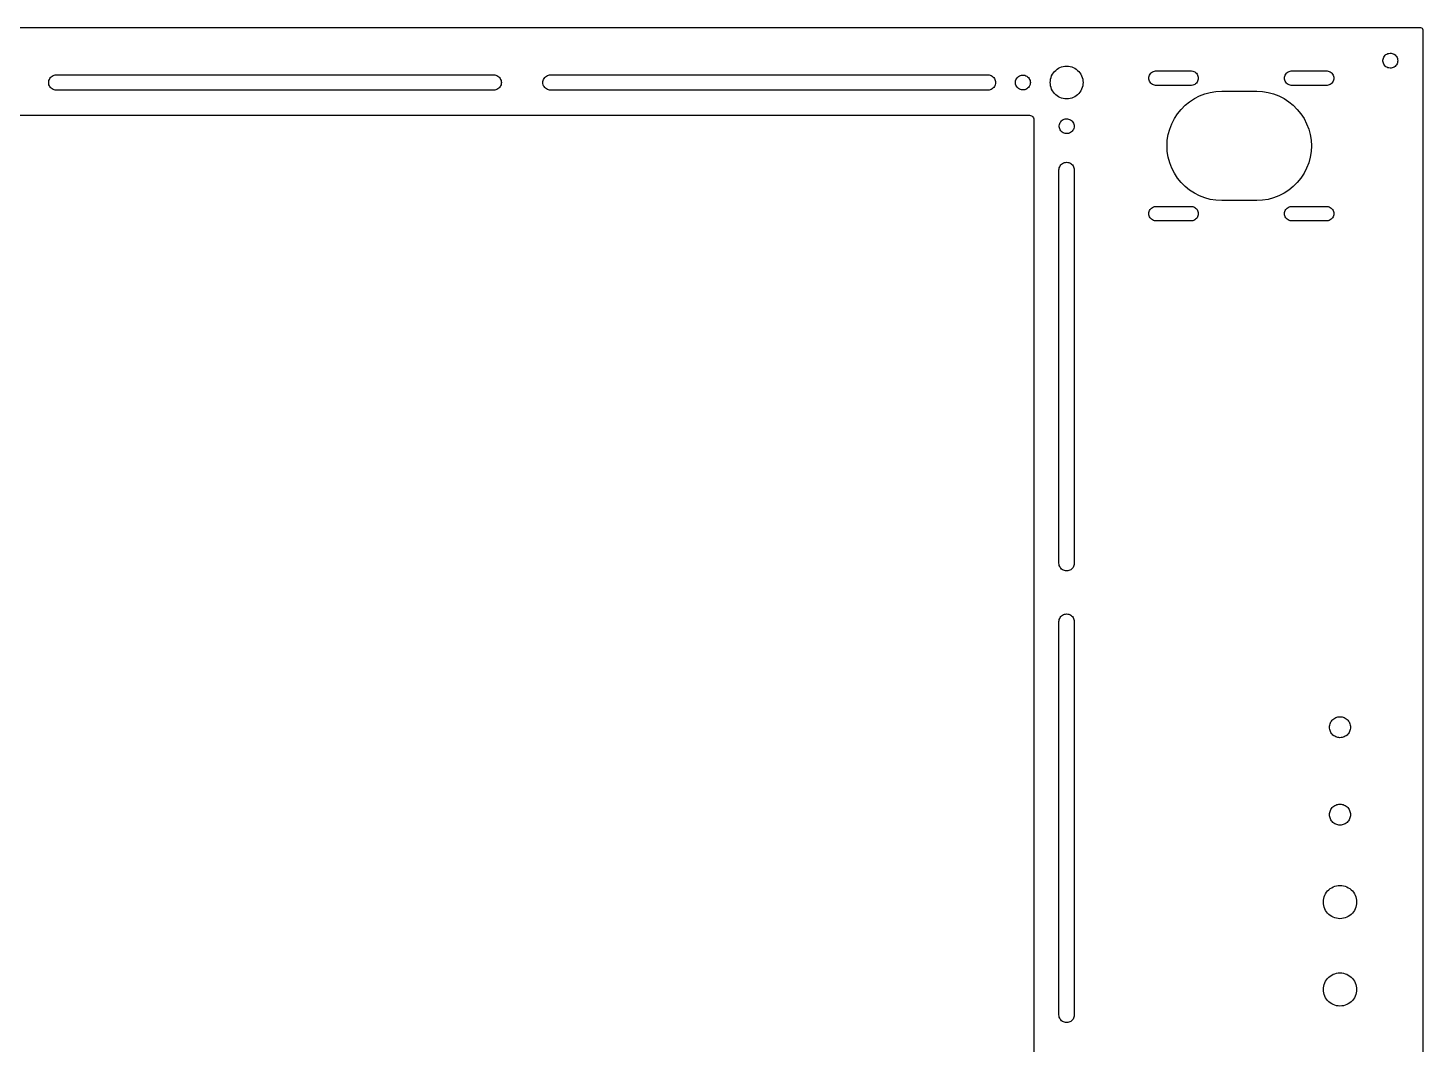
# Model space of a CAD drawing. Header units: metres. Extents: x -319 to 319, y -232 to 232.
# Drawn here: x 0 to 319, y 0 to 232.5 of the extents above; entities that cross this region are included whole.
import ezdxf

# ---------------------------------------------------------------- set-up
doc = ezdxf.new("R2010")
doc.units = ezdxf.units.M

msp = doc.modelspace()

# ---------------------------------------------------------------- linework, layer by layer
for p, q in [((318.5, 232.5), (-318.5, 232.5)), ((318.691, 232.462), (318.5, 232.5)), ((318.854, 232.354), (318.691, 232.462)), ((318.962, 232.191), (318.854, 232.354)), ((319, 232), (318.962, 232.191)), ((319, -232), (319, 232)), ((310.511, 226.383), (310.723, 226.512)), ((310.723, 226.512), (310.951, 226.609)), ((310.951, 226.609), (311.191, 226.672)), ((311.191, 226.672), (311.438, 226.699)), ((311.438, 226.699), (311.686, 226.69)), ((311.686, 226.69), (311.93, 226.645)), ((311.93, 226.645), (312.165, 226.565)), ((312.165, 226.565), (312.386, 226.451)), ((235.625, 223.248), (235.975, 223.426)), ((235.975, 223.426), (236.341, 223.566)), ((236.341, 223.566), (236.72, 223.668)), ((236.72, 223.668), (237.108, 223.729)), ((237.108, 223.729), (237.5, 223.75)), ((237.5, 223.75), (237.892, 223.729)), ((237.892, 223.729), (238.28, 223.668)), ((238.28, 223.668), (238.659, 223.566)), ((238.659, 223.566), (239.025, 223.426)), ((239.025, 223.426), (239.375, 223.248)), ((309.805, 225.124), (309.841, 225.37)), ((309.805, 224.876), (309.805, 225.124)), ((309.841, 224.63), (309.805, 224.876)), ((309.841, 225.37), (309.912, 225.607)), ((309.912, 224.393), (309.841, 224.63)), ((309.912, 225.607), (310.018, 225.832)), ((310.018, 224.168), (309.912, 224.393)), ((310.018, 225.832), (310.154, 226.039)), ((310.154, 223.961), (310.018, 224.168)), ((310.154, 226.039), (310.32, 226.224)), ((310.32, 223.776), (310.154, 223.961)), ((310.32, 226.224), (310.511, 226.383)), ((310.511, 223.617), (310.32, 223.776)), ((310.723, 223.488), (310.511, 223.617)), ((310.951, 223.391), (310.723, 223.488)), ((311.191, 223.328), (310.951, 223.391)), ((311.438, 223.301), (311.191, 223.328)), ((311.686, 223.31), (311.438, 223.301)), ((311.93, 223.355), (311.686, 223.31)), ((312.165, 223.435), (311.93, 223.355)), ((312.386, 223.549), (312.165, 223.435)), ((312.386, 226.451), (312.587, 226.307)), ((312.587, 223.693), (312.386, 223.549)), ((312.587, 226.307), (312.766, 226.134)), ((312.766, 223.866), (312.587, 223.693)), ((312.766, 226.134), (312.918, 225.938)), ((312.918, 224.062), (312.766, 223.866)), ((312.918, 225.938), (313.039, 225.722)), ((313.039, 224.278), (312.918, 224.062)), ((313.039, 225.722), (313.128, 225.49)), ((313.128, 224.51), (313.039, 224.278)), ((313.128, 225.49), (313.182, 225.248)), ((313.182, 224.752), (313.128, 224.51)), ((313.182, 225.248), (313.2, 225)), ((313.2, 225), (313.182, 224.752)), ((4.75, 220), (4.76781, 220.249)), ((4.76781, 220.249), (4.82088, 220.493)), ((4.82088, 220.493), (4.90814, 220.727)), ((4.90814, 220.727), (5.0278, 220.946)), ((5.0278, 220.946), (5.17743, 221.146)), ((5.17743, 221.146), (5.35399, 221.323)), ((5.35399, 221.323), (5.55386, 221.472)), ((5.55386, 221.472), (5.77301, 221.592)), ((5.77301, 221.592), (6.00696, 221.679)), ((6.00696, 221.679), (6.25095, 221.732)), ((6.25095, 221.732), (6.5, 221.75)), ((6.5, 221.75), (106.5, 221.75)), ((106.5, 221.75), (106.749, 221.732)), ((106.749, 221.732), (106.993, 221.679)), ((106.993, 221.679), (107.227, 221.592)), ((107.227, 221.592), (107.446, 221.472)), ((107.446, 221.472), (107.646, 221.323)), ((107.646, 221.323), (107.823, 221.146)), ((107.823, 221.146), (107.972, 220.946)), ((107.972, 220.946), (108.092, 220.727)), ((108.092, 220.727), (108.179, 220.493)), ((108.179, 220.493), (108.232, 220.249)), ((108.232, 220.249), (108.25, 220)), ((117.75, 220), (117.768, 220.249)), ((117.768, 220.249), (117.821, 220.493)), ((117.821, 220.493), (117.908, 220.727)), ((117.908, 220.727), (118.028, 220.946)), ((118.028, 220.946), (118.177, 221.146)), ((118.177, 221.146), (118.354, 221.323)), ((118.354, 221.323), (118.554, 221.472)), ((118.554, 221.472), (118.773, 221.592)), ((118.773, 221.592), (119.007, 221.679)), ((119.007, 221.679), (119.251, 221.732)), ((119.251, 221.732), (119.5, 221.75)), ((119.5, 221.75), (219.5, 221.75)), ((219.5, 221.75), (219.749, 221.732)), ((219.749, 221.732), (219.993, 221.679)), ((219.993, 221.679), (220.227, 221.592)), ((220.227, 221.592), (220.446, 221.472)), ((220.446, 221.472), (220.646, 221.323)), ((220.646, 221.323), (220.823, 221.146)), ((220.823, 221.146), (220.972, 220.946)), ((220.972, 220.946), (221.092, 220.727)), ((221.092, 220.727), (221.179, 220.493)), ((221.179, 220.493), (221.232, 220.249)), ((221.232, 220.249), (221.25, 220)), ((225.805, 220.124), (225.841, 220.37)), ((225.805, 219.876), (225.805, 220.124)), ((225.841, 220.37), (225.912, 220.607)), ((225.912, 220.607), (226.018, 220.832)), ((226.018, 220.832), (226.154, 221.039)), ((226.154, 221.039), (226.32, 221.224)), ((226.32, 221.224), (226.511, 221.383)), ((226.511, 221.383), (226.723, 221.512)), ((226.723, 221.512), (226.951, 221.609)), ((226.951, 221.609), (227.191, 221.672)), ((227.191, 221.672), (227.438, 221.699)), ((227.438, 221.699), (227.686, 221.69)), ((227.686, 221.69), (227.93, 221.645)), ((227.93, 221.645), (228.165, 221.565)), ((228.165, 221.565), (228.386, 221.451)), ((228.386, 221.451), (228.587, 221.307)), ((228.587, 221.307), (228.766, 221.134)), ((228.766, 221.134), (228.918, 220.938)), ((228.918, 220.938), (229.039, 220.722)), ((229.039, 220.722), (229.128, 220.49)), ((229.128, 220.49), (229.182, 220.248)), ((229.182, 220.248), (229.2, 220)), ((233.75, 220), (233.771, 220.392)), ((233.771, 220.392), (233.832, 220.78)), ((233.832, 220.78), (233.934, 221.159)), ((233.934, 221.159), (234.074, 221.525)), ((234.074, 221.525), (234.252, 221.875)), ((234.252, 221.875), (234.466, 222.204)), ((234.466, 222.204), (234.713, 222.509)), ((234.713, 222.509), (234.991, 222.787)), ((234.991, 222.787), (235.296, 223.034)), ((235.296, 223.034), (235.625, 223.248)), ((239.375, 223.248), (239.704, 223.034)), ((239.704, 223.034), (240.009, 222.787)), ((240.009, 222.787), (240.287, 222.509)), ((240.287, 222.509), (240.534, 222.204)), ((240.534, 222.204), (240.748, 221.875)), ((240.748, 221.875), (240.926, 221.525)), ((240.926, 221.525), (241.066, 221.159)), ((241.066, 221.159), (241.168, 220.78)), ((241.168, 220.78), (241.229, 220.392)), ((241.229, 220.392), (241.25, 220)), ((256.3, 221), (256.318, 221.246)), ((256.318, 220.754), (256.3, 221)), ((256.318, 221.246), (256.373, 221.486)), ((256.373, 220.514), (256.318, 220.754)), ((256.373, 221.486), (256.463, 221.716)), ((256.463, 220.284), (256.373, 220.514)), ((256.463, 221.716), (256.587, 221.929)), ((256.587, 220.071), (256.463, 220.284)), ((256.587, 221.929), (256.74, 222.122)), ((256.74, 222.122), (256.921, 222.29)), ((256.921, 222.29), (257.125, 222.429)), ((257.125, 222.429), (257.347, 222.536)), ((257.347, 222.536), (257.583, 222.609)), ((257.583, 222.609), (257.827, 222.645)), ((257.827, 222.645), (266.073, 222.645)), ((266.073, 222.645), (266.317, 222.609)), ((266.317, 222.609), (266.553, 222.536)), ((266.553, 222.536), (266.775, 222.429)), ((266.775, 222.429), (266.979, 222.29)), ((266.979, 222.29), (267.16, 222.122)), ((267.16, 222.122), (267.313, 221.929)), ((267.313, 221.929), (267.437, 221.716)), ((267.437, 220.284), (267.313, 220.071)), ((267.437, 221.716), (267.527, 221.486)), ((267.527, 220.514), (267.437, 220.284)), ((267.527, 221.486), (267.582, 221.246)), ((267.582, 220.754), (267.527, 220.514)), ((267.582, 221.246), (267.6, 221)), ((267.6, 221), (267.582, 220.754)), ((287.3, 221), (287.318, 221.246)), ((287.318, 220.754), (287.3, 221)), ((287.318, 221.246), (287.373, 221.486)), ((287.373, 220.514), (287.318, 220.754)), ((287.373, 221.486), (287.463, 221.716)), ((287.463, 220.284), (287.373, 220.514)), ((287.463, 221.716), (287.587, 221.929)), ((287.587, 220.071), (287.463, 220.284)), ((287.587, 221.929), (287.74, 222.122)), ((287.74, 222.122), (287.921, 222.29)), ((287.921, 222.29), (288.125, 222.429)), ((288.125, 222.429), (288.347, 222.536)), ((288.347, 222.536), (288.583, 222.609)), ((288.583, 222.609), (288.827, 222.645)), ((288.827, 222.645), (297.073, 222.645)), ((297.073, 222.645), (297.317, 222.609)), ((297.317, 222.609), (297.553, 222.536)), ((297.553, 222.536), (297.775, 222.429)), ((297.775, 222.429), (297.979, 222.29)), ((297.979, 222.29), (298.16, 222.122)), ((298.16, 222.122), (298.313, 221.929)), ((298.313, 221.929), (298.437, 221.716)), ((298.437, 220.284), (298.313, 220.071)), ((298.437, 221.716), (298.527, 221.486)), ((298.527, 220.514), (298.437, 220.284)), ((298.527, 221.486), (298.582, 221.246)), ((298.582, 220.754), (298.527, 220.514)), ((298.582, 221.246), (298.6, 221)), ((298.6, 221), (298.582, 220.754)), ((4.76781, 219.751), (4.75, 220)), ((4.82088, 219.507), (4.76781, 219.751)), ((4.90814, 219.273), (4.82088, 219.507)), ((5.0278, 219.054), (4.90814, 219.273)), ((5.17743, 218.854), (5.0278, 219.054)), ((5.35399, 218.677), (5.17743, 218.854)), ((5.55386, 218.528), (5.35399, 218.677)), ((5.77301, 218.408), (5.55386, 218.528)), ((6.00696, 218.321), (5.77301, 218.408)), ((6.25095, 218.268), (6.00696, 218.321)), ((6.5, 218.25), (6.25095, 218.268)), ((106.5, 218.25), (6.5, 218.25)), ((106.749, 218.268), (106.5, 218.25)), ((106.993, 218.321), (106.749, 218.268)), ((107.227, 218.408), (106.993, 218.321)), ((107.446, 218.528), (107.227, 218.408)), ((107.646, 218.677), (107.446, 218.528)), ((107.823, 218.854), (107.646, 218.677)), ((107.972, 219.054), (107.823, 218.854)), ((108.092, 219.273), (107.972, 219.054)), ((108.179, 219.507), (108.092, 219.273)), ((108.232, 219.751), (108.179, 219.507)), ((108.25, 220), (108.232, 219.751)), ((117.768, 219.751), (117.75, 220)), ((117.821, 219.507), (117.768, 219.751)), ((117.908, 219.273), (117.821, 219.507)), ((118.028, 219.054), (117.908, 219.273)), ((118.177, 218.854), (118.028, 219.054)), ((118.354, 218.677), (118.177, 218.854)), ((118.554, 218.528), (118.354, 218.677)), ((118.773, 218.408), (118.554, 218.528)), ((119.007, 218.321), (118.773, 218.408)), ((119.251, 218.268), (119.007, 218.321)), ((119.5, 218.25), (119.251, 218.268)), ((219.5, 218.25), (119.5, 218.25)), ((219.749, 218.268), (219.5, 218.25)), ((219.993, 218.321), (219.749, 218.268)), ((220.227, 218.408), (219.993, 218.321)), ((220.446, 218.528), (220.227, 218.408)), ((220.646, 218.677), (220.446, 218.528)), ((220.823, 218.854), (220.646, 218.677)), ((220.972, 219.054), (220.823, 218.854)), ((221.092, 219.273), (220.972, 219.054)), ((221.179, 219.507), (221.092, 219.273)), ((221.232, 219.751), (221.179, 219.507)), ((221.25, 220), (221.232, 219.751)), ((225.841, 219.63), (225.805, 219.876)), ((225.912, 219.393), (225.841, 219.63)), ((226.018, 219.168), (225.912, 219.393)), ((226.154, 218.961), (226.018, 219.168)), ((226.32, 218.776), (226.154, 218.961)), ((226.511, 218.617), (226.32, 218.776)), ((226.723, 218.488), (226.511, 218.617)), ((226.951, 218.391), (226.723, 218.488)), ((227.191, 218.328), (226.951, 218.391)), ((227.438, 218.301), (227.191, 218.328)), ((227.686, 218.31), (227.438, 218.301)), ((227.93, 218.355), (227.686, 218.31)), ((228.165, 218.435), (227.93, 218.355)), ((228.386, 218.549), (228.165, 218.435)), ((228.587, 218.693), (228.386, 218.549)), ((228.766, 218.866), (228.587, 218.693)), ((228.918, 219.062), (228.766, 218.866)), ((229.039, 219.278), (228.918, 219.062)), ((229.128, 219.51), (229.039, 219.278)), ((229.182, 219.752), (229.128, 219.51)), ((229.2, 220), (229.182, 219.752)), ((233.771, 219.608), (233.75, 220)), ((233.832, 219.22), (233.771, 219.608)), ((233.934, 218.841), (233.832, 219.22)), ((234.074, 218.475), (233.934, 218.841)), ((234.252, 218.125), (234.074, 218.475)), ((234.466, 217.796), (234.252, 218.125)), ((234.713, 217.491), (234.466, 217.796)), ((234.991, 217.213), (234.713, 217.491)), ((235.296, 216.966), (234.991, 217.213)), ((235.625, 216.752), (235.296, 216.966)), ((239.704, 216.966), (239.375, 216.752)), ((240.009, 217.213), (239.704, 216.966)), ((240.287, 217.491), (240.009, 217.213)), ((240.534, 217.796), (240.287, 217.491)), ((240.748, 218.125), (240.534, 217.796)), ((240.926, 218.475), (240.748, 218.125)), ((241.066, 218.841), (240.926, 218.475)), ((241.168, 219.22), (241.066, 218.841)), ((241.229, 219.608), (241.168, 219.22)), ((241.25, 220), (241.229, 219.608)), ((256.74, 219.878), (256.587, 220.071)), ((256.921, 219.71), (256.74, 219.878)), ((257.125, 219.571), (256.921, 219.71)), ((257.347, 219.464), (257.125, 219.571)), ((257.583, 219.391), (257.347, 219.464)), ((257.827, 219.355), (257.583, 219.391)), ((266.073, 219.355), (257.827, 219.355)), ((266.317, 219.391), (266.073, 219.355)), ((266.553, 219.464), (266.317, 219.391)), ((266.775, 219.571), (266.553, 219.464)), ((266.979, 219.71), (266.775, 219.571)), ((267.16, 219.878), (266.979, 219.71)), ((267.313, 220.071), (267.16, 219.878)), ((267.866, 216.919), (269.087, 217.388)), ((269.087, 217.388), (270.351, 217.727)), ((270.351, 217.727), (271.643, 217.932)), ((271.643, 217.932), (272.95, 218)), ((272.95, 218), (280.95, 218)), ((280.95, 218), (282.257, 217.932)), ((282.257, 217.932), (283.549, 217.727)), ((283.549, 217.727), (284.813, 217.388)), ((284.813, 217.388), (286.034, 216.919)), ((287.74, 219.878), (287.587, 220.071)), ((287.921, 219.71), (287.74, 219.878)), ((288.125, 219.571), (287.921, 219.71)), ((288.347, 219.464), (288.125, 219.571)), ((288.583, 219.391), (288.347, 219.464)), ((288.827, 219.355), (288.583, 219.391)), ((297.073, 219.355), (288.827, 219.355)), ((297.317, 219.391), (297.073, 219.355)), ((297.553, 219.464), (297.317, 219.391)), ((297.775, 219.571), (297.553, 219.464)), ((297.979, 219.71), (297.775, 219.571)), ((298.16, 219.878), (297.979, 219.71)), ((298.313, 220.071), (298.16, 219.878)), ((235.975, 216.574), (235.625, 216.752)), ((236.341, 216.434), (235.975, 216.574)), ((236.72, 216.332), (236.341, 216.434)), ((237.108, 216.271), (236.72, 216.332)), ((237.5, 216.25), (237.108, 216.271)), ((237.892, 216.271), (237.5, 216.25)), ((238.28, 216.332), (237.892, 216.271)), ((238.659, 216.434), (238.28, 216.332)), ((239.025, 216.574), (238.659, 216.434)), ((239.375, 216.752), (239.025, 216.574)), ((262.837, 212.847), (263.661, 213.864)), ((263.661, 213.864), (264.586, 214.789)), ((264.586, 214.789), (265.603, 215.613)), ((265.603, 215.613), (266.7, 216.325)), ((266.7, 216.325), (267.866, 216.919)), ((286.034, 216.919), (287.2, 216.325)), ((287.2, 216.325), (288.297, 215.613)), ((288.297, 215.613), (289.314, 214.789)), ((289.314, 214.789), (290.239, 213.864)), ((290.239, 213.864), (291.063, 212.847)), ((-229, 212.5), (229, 212.5)), ((229, 212.5), (229.223, 212.475)), ((229.223, 212.475), (229.434, 212.401)), ((229.434, 212.401), (229.623, 212.282)), ((229.623, 212.282), (229.782, 212.123)), ((229.782, 212.123), (229.901, 211.934)), ((229.901, 211.934), (229.975, 211.723)), ((229.975, 211.723), (230, 211.5)), ((230, 211.5), (230, -211.5)), ((235.841, 210.37), (235.912, 210.607)), ((235.912, 210.607), (236.018, 210.832)), ((236.018, 210.832), (236.154, 211.039)), ((236.154, 211.039), (236.32, 211.224)), ((236.32, 211.224), (236.511, 211.383)), ((236.511, 211.383), (236.723, 211.512)), ((236.723, 211.512), (236.951, 211.609)), ((236.951, 211.609), (237.191, 211.672)), ((237.191, 211.672), (237.438, 211.699)), ((237.438, 211.699), (237.686, 211.69)), ((237.686, 211.69), (237.93, 211.645)), ((237.93, 211.645), (238.165, 211.565)), ((238.165, 211.565), (238.386, 211.451)), ((238.386, 211.451), (238.587, 211.307)), ((238.587, 211.307), (238.766, 211.134)), ((238.766, 211.134), (238.918, 210.938)), ((238.918, 210.938), (239.039, 210.722)), ((239.039, 210.722), (239.128, 210.49)), ((261.062, 209.363), (261.531, 210.584)), ((261.531, 210.584), (262.125, 211.75)), ((262.125, 211.75), (262.837, 212.847)), ((291.063, 212.847), (291.775, 211.75)), ((291.775, 211.75), (292.369, 210.584)), ((292.369, 210.584), (292.838, 209.363)), ((235.805, 210.124), (235.841, 210.37)), ((235.805, 209.876), (235.805, 210.124)), ((235.841, 209.63), (235.805, 209.876)), ((235.912, 209.393), (235.841, 209.63)), ((236.018, 209.168), (235.912, 209.393)), ((236.154, 208.961), (236.018, 209.168)), ((236.32, 208.776), (236.154, 208.961)), ((236.511, 208.617), (236.32, 208.776)), ((236.723, 208.488), (236.511, 208.617)), ((236.951, 208.391), (236.723, 208.488)), ((237.191, 208.328), (236.951, 208.391)), ((237.438, 208.301), (237.191, 208.328)), ((237.686, 208.31), (237.438, 208.301)), ((237.93, 208.355), (237.686, 208.31)), ((238.165, 208.435), (237.93, 208.355)), ((238.386, 208.549), (238.165, 208.435)), ((238.587, 208.693), (238.386, 208.549)), ((238.766, 208.866), (238.587, 208.693)), ((238.918, 209.062), (238.766, 208.866)), ((239.039, 209.278), (238.918, 209.062)), ((239.128, 209.51), (239.039, 209.278)), ((239.128, 210.49), (239.182, 210.248)), ((239.182, 209.752), (239.128, 209.51)), ((239.182, 210.248), (239.2, 210)), ((239.2, 210), (239.182, 209.752)), ((260.518, 206.807), (260.723, 208.099)), ((260.723, 208.099), (261.062, 209.363)), ((292.838, 209.363), (293.177, 208.099)), ((293.177, 208.099), (293.382, 206.807)), ((260.45, 205.5), (260.518, 206.807)), ((260.518, 204.193), (260.45, 205.5)), ((260.723, 202.901), (260.518, 204.193)), ((293.382, 204.193), (293.177, 202.901)), ((293.382, 206.807), (293.45, 205.5)), ((293.45, 205.5), (293.382, 204.193)), ((236.028, 200.946), (236.177, 201.146)), ((236.177, 201.146), (236.354, 201.323)), ((236.354, 201.323), (236.554, 201.472)), ((236.554, 201.472), (236.773, 201.592)), ((236.773, 201.592), (237.007, 201.679)), ((237.007, 201.679), (237.251, 201.732)), ((237.251, 201.732), (237.5, 201.75)), ((237.5, 201.75), (237.749, 201.732)), ((237.749, 201.732), (237.993, 201.679)), ((237.993, 201.679), (238.227, 201.592)), ((238.227, 201.592), (238.446, 201.472)), ((238.446, 201.472), (238.646, 201.323)), ((238.646, 201.323), (238.823, 201.146)), ((238.823, 201.146), (238.972, 200.946)), ((261.062, 201.637), (260.723, 202.901)), ((261.531, 200.416), (261.062, 201.637)), ((292.838, 201.637), (292.369, 200.416)), ((293.177, 202.901), (292.838, 201.637)), ((235.75, 200), (235.768, 200.249)), ((235.75, 110), (235.75, 200)), ((235.768, 200.249), (235.821, 200.493)), ((235.821, 200.493), (235.908, 200.727)), ((235.908, 200.727), (236.028, 200.946)), ((238.972, 200.946), (239.092, 200.727)), ((239.092, 200.727), (239.179, 200.493)), ((239.179, 200.493), (239.232, 200.249)), ((239.232, 200.249), (239.25, 200)), ((239.25, 200), (239.25, 110)), ((262.125, 199.25), (261.531, 200.416)), ((262.837, 198.153), (262.125, 199.25)), ((263.661, 197.136), (262.837, 198.153)), ((291.063, 198.153), (290.239, 197.136)), ((291.775, 199.25), (291.063, 198.153)), ((292.369, 200.416), (291.775, 199.25)), ((264.586, 196.211), (263.661, 197.136)), ((265.603, 195.387), (264.586, 196.211)), ((266.7, 194.675), (265.603, 195.387)), ((267.866, 194.081), (266.7, 194.675)), ((287.2, 194.675), (286.034, 194.081)), ((288.297, 195.387), (287.2, 194.675)), ((289.314, 196.211), (288.297, 195.387)), ((290.239, 197.136), (289.314, 196.211)), ((256.921, 191.29), (257.125, 191.429)), ((257.125, 191.429), (257.347, 191.536)), ((257.347, 191.536), (257.583, 191.609)), ((257.583, 191.609), (257.827, 191.645)), ((257.827, 191.645), (266.073, 191.645)), ((266.073, 191.645), (266.317, 191.609)), ((266.317, 191.609), (266.553, 191.536)), ((266.553, 191.536), (266.775, 191.429)), ((266.775, 191.429), (266.979, 191.29)), ((269.087, 193.612), (267.866, 194.081)), ((270.351, 193.273), (269.087, 193.612)), ((271.643, 193.068), (270.351, 193.273)), ((272.95, 193), (271.643, 193.068)), ((280.95, 193), (272.95, 193)), ((282.257, 193.068), (280.95, 193)), ((283.549, 193.273), (282.257, 193.068)), ((284.813, 193.612), (283.549, 193.273)), ((286.034, 194.081), (284.813, 193.612)), ((287.921, 191.29), (288.125, 191.429)), ((288.125, 191.429), (288.347, 191.536)), ((288.347, 191.536), (288.583, 191.609)), ((288.583, 191.609), (288.827, 191.645)), ((288.827, 191.645), (297.073, 191.645)), ((297.073, 191.645), (297.317, 191.609)), ((297.317, 191.609), (297.553, 191.536)), ((297.553, 191.536), (297.775, 191.429)), ((297.775, 191.429), (297.979, 191.29)), ((256.3, 190), (256.318, 190.246)), ((256.318, 189.754), (256.3, 190)), ((256.318, 190.246), (256.373, 190.486)), ((256.373, 189.514), (256.318, 189.754)), ((256.373, 190.486), (256.463, 190.716)), ((256.463, 189.284), (256.373, 189.514)), ((256.463, 190.716), (256.587, 190.929)), ((256.587, 189.071), (256.463, 189.284)), ((256.587, 190.929), (256.74, 191.122)), ((256.74, 188.878), (256.587, 189.071)), ((256.74, 191.122), (256.921, 191.29)), ((256.921, 188.71), (256.74, 188.878)), ((257.125, 188.571), (256.921, 188.71)), ((257.347, 188.464), (257.125, 188.571)), ((257.583, 188.391), (257.347, 188.464)), ((257.827, 188.355), (257.583, 188.391)), ((266.073, 188.355), (257.827, 188.355)), ((266.317, 188.391), (266.073, 188.355)), ((266.553, 188.464), (266.317, 188.391)), ((266.775, 188.571), (266.553, 188.464)), ((266.979, 188.71), (266.775, 188.571)), ((266.979, 191.29), (267.16, 191.122)), ((267.16, 188.878), (266.979, 188.71)), ((267.16, 191.122), (267.313, 190.929)), ((267.313, 189.071), (267.16, 188.878)), ((267.313, 190.929), (267.437, 190.716)), ((267.437, 189.284), (267.313, 189.071)), ((267.437, 190.716), (267.527, 190.486)), ((267.527, 189.514), (267.437, 189.284)), ((267.527, 190.486), (267.582, 190.246)), ((267.582, 189.754), (267.527, 189.514)), ((267.582, 190.246), (267.6, 190)), ((267.6, 190), (267.582, 189.754)), ((287.3, 190), (287.318, 190.246)), ((287.318, 189.754), (287.3, 190)), ((287.318, 190.246), (287.373, 190.486)), ((287.373, 189.514), (287.318, 189.754)), ((287.373, 190.486), (287.463, 190.716)), ((287.463, 189.284), (287.373, 189.514)), ((287.463, 190.716), (287.587, 190.929)), ((287.587, 189.071), (287.463, 189.284)), ((287.587, 190.929), (287.74, 191.122)), ((287.74, 188.878), (287.587, 189.071)), ((287.74, 191.122), (287.921, 191.29)), ((287.921, 188.71), (287.74, 188.878)), ((288.125, 188.571), (287.921, 188.71)), ((288.347, 188.464), (288.125, 188.571)), ((288.583, 188.391), (288.347, 188.464)), ((288.827, 188.355), (288.583, 188.391)), ((297.073, 188.355), (288.827, 188.355)), ((297.317, 188.391), (297.073, 188.355)), ((297.553, 188.464), (297.317, 188.391)), ((297.775, 188.571), (297.553, 188.464)), ((297.979, 188.71), (297.775, 188.571)), ((297.979, 191.29), (298.16, 191.122)), ((298.16, 188.878), (297.979, 188.71)), ((298.16, 191.122), (298.313, 190.929)), ((298.313, 189.071), (298.16, 188.878)), ((298.313, 190.929), (298.437, 190.716)), ((298.437, 189.284), (298.313, 189.071)), ((298.437, 190.716), (298.527, 190.486)), ((298.527, 189.514), (298.437, 189.284)), ((298.527, 190.486), (298.582, 190.246)), ((298.582, 189.754), (298.527, 189.514)), ((298.582, 190.246), (298.6, 190)), ((298.6, 190), (298.582, 189.754)), ((235.768, 109.751), (235.75, 110)), ((235.821, 109.507), (235.768, 109.751)), ((235.908, 109.273), (235.821, 109.507)), ((236.028, 109.054), (235.908, 109.273)), ((236.177, 108.854), (236.028, 109.054)), ((236.354, 108.677), (236.177, 108.854)), ((236.554, 108.528), (236.354, 108.677)), ((236.773, 108.408), (236.554, 108.528)), ((238.446, 108.528), (238.227, 108.408)), ((238.646, 108.677), (238.446, 108.528)), ((238.823, 108.854), (238.646, 108.677)), ((238.972, 109.054), (238.823, 108.854)), ((239.092, 109.273), (238.972, 109.054)), ((239.179, 109.507), (239.092, 109.273)), ((239.232, 109.751), (239.179, 109.507)), ((239.25, 110), (239.232, 109.751)), ((237.007, 108.321), (236.773, 108.408)), ((237.251, 108.268), (237.007, 108.321)), ((237.5, 108.25), (237.251, 108.268)), ((237.749, 108.268), (237.5, 108.25)), ((237.993, 108.321), (237.749, 108.268)), ((238.227, 108.408), (237.993, 108.321)), ((235.75, 96.6667), (235.768, 96.9157)), ((235.75, 6.66666), (235.75, 96.6667)), ((235.768, 96.9157), (235.821, 97.1597)), ((235.821, 97.1597), (235.908, 97.3936)), ((235.908, 97.3936), (236.028, 97.6128)), ((236.028, 97.6128), (236.177, 97.8127)), ((236.177, 97.8127), (236.354, 97.9892)), ((236.354, 97.9892), (236.554, 98.1389)), ((236.554, 98.1389), (236.773, 98.2585)), ((236.773, 98.2585), (237.007, 98.3458)), ((237.007, 98.3458), (237.251, 98.3988)), ((237.251, 98.3988), (237.5, 98.4167)), ((237.5, 98.4167), (237.749, 98.3988)), ((237.749, 98.3988), (237.993, 98.3458)), ((237.993, 98.3458), (238.227, 98.2585)), ((238.227, 98.2585), (238.446, 98.1389)), ((238.446, 98.1389), (238.646, 97.9892)), ((238.646, 97.9892), (238.823, 97.8127)), ((238.823, 97.8127), (238.972, 97.6128)), ((238.972, 97.6128), (239.092, 97.3936)), ((239.092, 97.3936), (239.179, 97.1597)), ((239.179, 97.1597), (239.232, 96.9157)), ((239.232, 96.9157), (239.25, 96.6667)), ((239.25, 96.6667), (239.25, 6.66666)), ((297.717, 73.2416), (297.807, 73.4762)), ((297.807, 73.4762), (297.922, 73.7)), ((297.922, 73.7), (298.058, 73.9107)), ((298.058, 73.9107), (298.216, 74.1059)), ((298.216, 74.1059), (298.394, 74.2835)), ((298.394, 74.2835), (298.589, 74.4416)), ((298.589, 74.4416), (298.8, 74.5785)), ((298.8, 74.5785), (299.024, 74.6925)), ((299.024, 74.6925), (299.258, 74.7825)), ((299.258, 74.7825), (299.501, 74.8475)), ((299.501, 74.8475), (299.749, 74.8869)), ((299.749, 74.8869), (300, 74.9)), ((300, 74.9), (300.251, 74.8869)), ((300.251, 74.8869), (300.499, 74.8475)), ((300.499, 74.8475), (300.742, 74.7825)), ((300.742, 74.7825), (300.976, 74.6925)), ((300.976, 74.6925), (301.2, 74.5785)), ((301.2, 74.5785), (301.411, 74.4416)), ((301.411, 74.4416), (301.606, 74.2835)), ((301.606, 74.2835), (301.784, 74.1059)), ((301.784, 74.1059), (301.942, 73.9107)), ((301.942, 73.9107), (302.078, 73.7)), ((302.078, 73.7), (302.193, 73.4762)), ((302.193, 73.4762), (302.283, 73.2416)), ((297.6, 72.5), (297.613, 72.7509)), ((297.613, 72.2491), (297.6, 72.5)), ((297.613, 72.7509), (297.652, 72.999)), ((297.652, 72.001), (297.613, 72.2491)), ((297.652, 72.999), (297.717, 73.2416)), ((297.717, 71.7584), (297.652, 72.001)), ((297.807, 71.5238), (297.717, 71.7584)), ((297.922, 71.3), (297.807, 71.5238)), ((298.058, 71.0893), (297.922, 71.3)), ((298.216, 70.8941), (298.058, 71.0893)), ((298.394, 70.7164), (298.216, 70.8941)), ((298.589, 70.5583), (298.394, 70.7164)), ((298.8, 70.4215), (298.589, 70.5583)), ((299.024, 70.3075), (298.8, 70.4215)), ((299.258, 70.2175), (299.024, 70.3075)), ((299.501, 70.1524), (299.258, 70.2175)), ((300.742, 70.2175), (300.499, 70.1524)), ((300.976, 70.3075), (300.742, 70.2175)), ((301.2, 70.4215), (300.976, 70.3075)), ((301.411, 70.5583), (301.2, 70.4215)), ((301.606, 70.7164), (301.411, 70.5583)), ((301.784, 70.8941), (301.606, 70.7164)), ((301.942, 71.0893), (301.784, 70.8941)), ((302.078, 71.3), (301.942, 71.0893)), ((302.193, 71.5238), (302.078, 71.3)), ((302.283, 71.7584), (302.193, 71.5238)), ((302.283, 73.2416), (302.348, 72.999)), ((302.348, 72.001), (302.283, 71.7584)), ((302.348, 72.999), (302.387, 72.7509)), ((302.387, 72.2491), (302.348, 72.001)), ((302.387, 72.7509), (302.4, 72.5)), ((302.4, 72.5), (302.387, 72.2491)), ((299.749, 70.1131), (299.501, 70.1524)), ((300, 70.1), (299.749, 70.1131)), ((300.251, 70.1131), (300, 70.1)), ((300.499, 70.1524), (300.251, 70.1131)), ((298.216, 54.1059), (298.394, 54.2835)), ((298.394, 54.2835), (298.589, 54.4416)), ((298.589, 54.4416), (298.8, 54.5785)), ((298.8, 54.5785), (299.024, 54.6925)), ((299.024, 54.6925), (299.258, 54.7825)), ((299.258, 54.7825), (299.501, 54.8475)), ((299.501, 54.8475), (299.749, 54.8868)), ((299.749, 54.8868), (300, 54.9)), ((300, 54.9), (300.251, 54.8868)), ((300.251, 54.8868), (300.499, 54.8475)), ((300.499, 54.8475), (300.742, 54.7825)), ((300.742, 54.7825), (300.976, 54.6925)), ((300.976, 54.6925), (301.2, 54.5785)), ((301.2, 54.5785), (301.411, 54.4416)), ((301.411, 54.4416), (301.606, 54.2835)), ((301.606, 54.2835), (301.784, 54.1059)), ((297.6, 52.5), (297.613, 52.7509)), ((297.613, 52.2491), (297.6, 52.5)), ((297.613, 52.7509), (297.652, 52.999)), ((297.652, 52.001), (297.613, 52.2491)), ((297.652, 52.999), (297.717, 53.2416)), ((297.717, 51.7583), (297.652, 52.001)), ((297.717, 53.2416), (297.807, 53.4762)), ((297.807, 51.5238), (297.717, 51.7583)), ((297.807, 53.4762), (297.922, 53.7)), ((297.922, 51.3), (297.807, 51.5238)), ((297.922, 53.7), (298.058, 53.9107)), ((298.058, 51.0893), (297.922, 51.3)), ((298.058, 53.9107), (298.216, 54.1059)), ((298.216, 50.8941), (298.058, 51.0893)), ((301.784, 54.1059), (301.942, 53.9107)), ((301.942, 51.0893), (301.784, 50.8941)), ((301.942, 53.9107), (302.078, 53.7)), ((302.078, 51.3), (301.942, 51.0893)), ((302.078, 53.7), (302.193, 53.4762)), ((302.193, 51.5238), (302.078, 51.3)), ((302.193, 53.4762), (302.283, 53.2416)), ((302.283, 51.7583), (302.193, 51.5238)), ((302.283, 53.2416), (302.348, 52.999)), ((302.348, 52.001), (302.283, 51.7583)), ((302.348, 52.999), (302.387, 52.7509)), ((302.387, 52.2491), (302.348, 52.001)), ((302.387, 52.7509), (302.4, 52.5)), ((302.4, 52.5), (302.387, 52.2491)), ((298.394, 50.7164), (298.216, 50.8941)), ((298.589, 50.5583), (298.394, 50.7164)), ((298.8, 50.4215), (298.589, 50.5583)), ((299.024, 50.3075), (298.8, 50.4215)), ((299.258, 50.2175), (299.024, 50.3075)), ((299.501, 50.1524), (299.258, 50.2175)), ((299.749, 50.1131), (299.501, 50.1524)), ((300, 50.1), (299.749, 50.1131)), ((300.251, 50.1131), (300, 50.1)), ((300.499, 50.1524), (300.251, 50.1131)), ((300.742, 50.2175), (300.499, 50.1524)), ((300.976, 50.3075), (300.742, 50.2175)), ((301.2, 50.4215), (300.976, 50.3075)), ((301.411, 50.5583), (301.2, 50.4215)), ((301.606, 50.7164), (301.411, 50.5583)), ((301.784, 50.8941), (301.606, 50.7164)), ((297.176, 35.0427), (297.457, 35.3239)), ((297.457, 35.3239), (297.766, 35.5743)), ((297.766, 35.5743), (298.1, 35.7909)), ((298.1, 35.7909), (298.454, 35.9715)), ((298.454, 35.9715), (298.826, 36.114)), ((298.826, 36.114), (299.21, 36.2169)), ((299.21, 36.2169), (299.603, 36.2792)), ((299.603, 36.2792), (300, 36.3)), ((300, 36.3), (300.397, 36.2792)), ((300.397, 36.2792), (300.79, 36.2169)), ((300.79, 36.2169), (301.174, 36.114)), ((301.174, 36.114), (301.546, 35.9715)), ((301.546, 35.9715), (301.9, 35.7909)), ((301.9, 35.7909), (302.234, 35.5743)), ((302.234, 35.5743), (302.543, 35.3239)), ((302.543, 35.3239), (302.824, 35.0427)), ((296.2, 32.5), (296.221, 32.8972)), ((296.221, 32.1028), (296.2, 32.5)), ((296.221, 32.8972), (296.283, 33.2901)), ((296.283, 31.7099), (296.221, 32.1028)), ((296.283, 33.2901), (296.386, 33.6743)), ((296.386, 33.6743), (296.529, 34.0456)), ((296.529, 34.0456), (296.709, 34.4)), ((296.709, 34.4), (296.926, 34.7336)), ((296.926, 34.7336), (297.176, 35.0427)), ((302.824, 35.0427), (303.074, 34.7336)), ((303.074, 34.7336), (303.291, 34.4)), ((303.291, 34.4), (303.471, 34.0456)), ((303.471, 34.0456), (303.614, 33.6743)), ((303.614, 33.6743), (303.717, 33.2901)), ((303.717, 33.2901), (303.779, 32.8972)), ((303.779, 32.1028), (303.717, 31.7099)), ((303.779, 32.8972), (303.8, 32.5)), ((303.8, 32.5), (303.779, 32.1028)), ((296.386, 31.3257), (296.283, 31.7099)), ((296.529, 30.9544), (296.386, 31.3257)), ((296.709, 30.6), (296.529, 30.9544)), ((296.926, 30.2664), (296.709, 30.6)), ((297.176, 29.9573), (296.926, 30.2664)), ((297.457, 29.676), (297.176, 29.9573)), ((297.766, 29.4257), (297.457, 29.676)), ((298.1, 29.2091), (297.766, 29.4257)), ((298.454, 29.0285), (298.1, 29.2091)), ((298.826, 28.886), (298.454, 29.0285)), ((299.21, 28.783), (298.826, 28.886)), ((299.603, 28.7208), (299.21, 28.783)), ((300, 28.7), (299.603, 28.7208)), ((300.397, 28.7208), (300, 28.7)), ((300.79, 28.783), (300.397, 28.7208)), ((301.174, 28.886), (300.79, 28.783)), ((301.546, 29.0285), (301.174, 28.886)), ((301.9, 29.2091), (301.546, 29.0285)), ((302.234, 29.4257), (301.9, 29.2091)), ((302.543, 29.676), (302.234, 29.4257)), ((302.824, 29.9573), (302.543, 29.676)), ((303.074, 30.2664), (302.824, 29.9573)), ((303.291, 30.6), (303.074, 30.2664)), ((303.471, 30.9544), (303.291, 30.6)), ((303.614, 31.3257), (303.471, 30.9544)), ((303.717, 31.7099), (303.614, 31.3257)), ((298.1, 15.7909), (298.454, 15.9715)), ((298.454, 15.9715), (298.826, 16.114)), ((298.826, 16.114), (299.21, 16.2169)), ((299.21, 16.2169), (299.603, 16.2792)), ((299.603, 16.2792), (300, 16.3)), ((300, 16.3), (300.397, 16.2792)), ((300.397, 16.2792), (300.79, 16.2169)), ((300.79, 16.2169), (301.174, 16.114)), ((301.174, 16.114), (301.546, 15.9715)), ((301.546, 15.9715), (301.9, 15.7909)), ((296.2, 12.5), (296.221, 12.8972)), ((296.221, 12.8972), (296.283, 13.2901)), ((296.283, 13.2901), (296.386, 13.6743)), ((296.386, 13.6743), (296.529, 14.0456)), ((296.529, 14.0456), (296.709, 14.4)), ((296.709, 14.4), (296.926, 14.7336)), ((296.926, 14.7336), (297.176, 15.0427)), ((297.176, 15.0427), (297.457, 15.3239)), ((297.457, 15.3239), (297.766, 15.5743)), ((297.766, 15.5743), (298.1, 15.7909)), ((301.9, 15.7909), (302.234, 15.5743)), ((302.234, 15.5743), (302.543, 15.3239)), ((302.543, 15.3239), (302.824, 15.0427)), ((302.824, 15.0427), (303.074, 14.7336)), ((303.074, 14.7336), (303.291, 14.4)), ((303.291, 14.4), (303.471, 14.0456)), ((303.471, 14.0456), (303.614, 13.6743)), ((303.614, 13.6743), (303.717, 13.2901)), ((303.717, 13.2901), (303.779, 12.8972)), ((303.779, 12.8972), (303.8, 12.5)), ((296.221, 12.1028), (296.2, 12.5)), ((296.283, 11.7099), (296.221, 12.1028)), ((296.386, 11.3257), (296.283, 11.7099)), ((296.529, 10.9544), (296.386, 11.3257)), ((296.709, 10.6), (296.529, 10.9544)), ((296.926, 10.2664), (296.709, 10.6)), ((297.176, 9.95729), (296.926, 10.2664)), ((297.457, 9.67604), (297.176, 9.95729)), ((297.766, 9.42572), (297.457, 9.67604)), ((302.543, 9.67604), (302.234, 9.42572)), ((302.824, 9.95729), (302.543, 9.67604)), ((303.074, 10.2664), (302.824, 9.95729)), ((303.291, 10.6), (303.074, 10.2664)), ((303.471, 10.9544), (303.291, 10.6)), ((303.614, 11.3257), (303.471, 10.9544)), ((303.717, 11.7099), (303.614, 11.3257)), ((303.779, 12.1028), (303.717, 11.7099)), ((303.8, 12.5), (303.779, 12.1028)), ((235.768, 6.4176), (235.75, 6.66666)), ((235.821, 6.17363), (235.768, 6.4176)), ((239.232, 6.4176), (239.179, 6.17363)), ((239.25, 6.66666), (239.232, 6.4176)), ((298.1, 9.20909), (297.766, 9.42572)), ((298.454, 9.02852), (298.1, 9.20909)), ((298.826, 8.88597), (298.454, 9.02852)), ((299.21, 8.78304), (298.826, 8.88597)), ((299.603, 8.72081), (299.21, 8.78304)), ((300, 8.7), (299.603, 8.72081)), ((300.397, 8.72081), (300, 8.7)), ((300.79, 8.78304), (300.397, 8.72081)), ((301.174, 8.88597), (300.79, 8.78304)), ((301.546, 9.02852), (301.174, 8.88597)), ((301.9, 9.20909), (301.546, 9.02852)), ((302.234, 9.42572), (301.9, 9.20909)), ((235.908, 5.93968), (235.821, 6.17363)), ((236.028, 5.72054), (235.908, 5.93968)), ((236.177, 5.52065), (236.028, 5.72054)), ((236.354, 5.3441), (236.177, 5.52065)), ((236.554, 5.19446), (236.354, 5.3441)), ((236.773, 5.0748), (236.554, 5.19446)), ((237.007, 4.98755), (236.773, 5.0748)), ((237.251, 4.93448), (237.007, 4.98755)), ((237.5, 4.91666), (237.251, 4.93448)), ((237.749, 4.93448), (237.5, 4.91666)), ((237.993, 4.98755), (237.749, 4.93448)), ((238.227, 5.0748), (237.993, 4.98755)), ((238.446, 5.19446), (238.227, 5.0748)), ((238.646, 5.3441), (238.446, 5.19446)), ((238.823, 5.52065), (238.646, 5.3441)), ((238.972, 5.72054), (238.823, 5.52065)), ((239.092, 5.93968), (238.972, 5.72054)), ((239.179, 6.17363), (239.092, 5.93968))]:
    msp.add_line(p, q)

doc.saveas('drawing.dxf')
